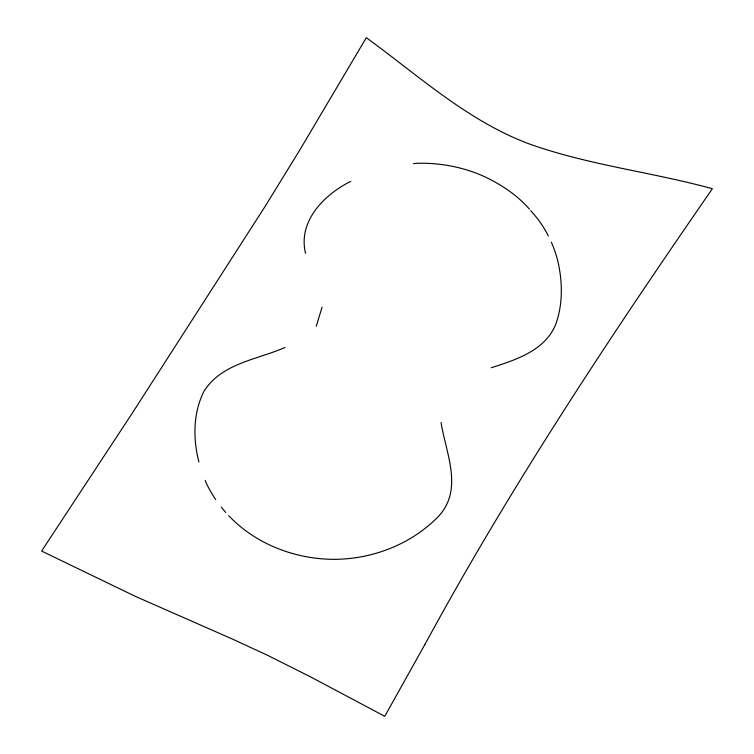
<?xml version="1.0" encoding="UTF-8"?>
<svg xmlns="http://www.w3.org/2000/svg" width="754" height="754" viewBox="0 0 754 754"><rect width="100%" height="100%" fill="white"/><g stroke="black" fill="none" stroke-linecap="round" stroke-linejoin="round"><path stroke-width="1.13" d="M316.246 326.275L322.099 307.085M350.78 181.328C324.201 194.598 297.745 221.111 305.53 253.382M285.078 347.471C257.123 359.658 221.733 363.239 204.051 391.156C193.033 412.9 192.892 438.734 198.905 461.957M491.203 367.773C516.066 359.743 545.057 350.638 555.821 324.211C562.955 304.164 562.588 282.26 557.969 261.685A137.464 124.174 2.2 0 0 551.334 242.213M413.541 163.618L417.028 163.307A140.395 126.823 2.2 0 1 484.879 176.785C501.457 184.73 517.131 195.126 529.317 209.009M530.75 210.686L537.216 218.217A137.464 124.174 2.2 0 1 548.356 235.955M205.182 480.326L206.455 483.521A138.284 124.919 2.2 0 0 215.719 499.61M441.062 422.513C445.934 453.229 463.484 488.997 438.809 516.047C410.977 544.897 370.44 560.165 330.563 559.289A140.385 126.813 2.2 0 1 263.73 542.032A135.126 122.063 2.2 0 1 228.745 515.727M225.748 512.466A135.126 122.063 2.2 0 1 224.296 510.797A138.284 124.919 2.2 0 1 221.29 507.169M425.19 643.954L384.766 716.3L310.28 676.743L267.802 655.414L233.099 639.364L135.635 596.489L41.611 551.061L132.459 412.881L264.475 207.407L299.395 150.687L366.321 37.7C418.14 75.372 466.914 120.206 527.677 143.345C587.451 165.013 651.239 171.931 712.389 188.707C610.297 336.303 510.882 486.104 425.19 643.954"/></g></svg>
